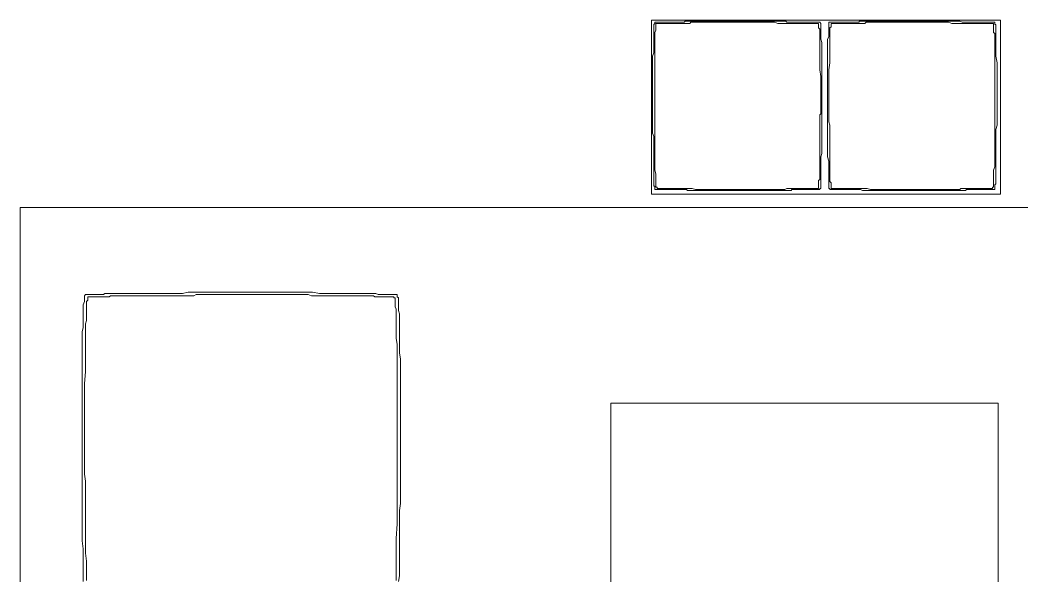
# Model space of a CAD drawing. Extents: x 185064 to 343242, y -369192 to -264966.
# Drawn here: x 263208 to 266289, y -292202 to -290493 of the extents above; entities that cross this region are included whole.
import ezdxf

# ---------------------------------------------------------------- set-up
doc = ezdxf.new("R2010")
doc.units = 0

# ---------------------------------------------------------------- blocks, each defined once
blk = doc.blocks.new('awertawer')
at = {"color": 1, "lineweight": 0}
for points in [[(251870.7, -310180.2), (252846.5, -310180.2), (252846.5, -310666.5), (251870.7, -310666.5)], [(252110.7, -310183.4), (252107.5, -310183.4), (252104.4, -310183.4), (252101.2, -310183.4), (252098, -310183.4), (252094.9, -310183.4), (252091.7, -310183.4), (252088.6, -310183.4), (252085.4, -310183.4), (252082.3, -310183.4), (252079.1, -310183.4), (252075.9, -310183.4), (252072.8, -310183.4), (252069.6, -310183.4), (252066.5, -310183.4), (252063.3, -310183.4), (252060.1, -310183.4), (252057, -310183.4), (252053.8, -310183.4), (252050.7, -310183.4), (252047.5, -310183.4), (252044.4, -310183.4), (252041.2, -310183.4), (252038, -310183.4), (252034.9, -310183.4), (252031.7, -310183.4), (252028.6, -310183.4), (252025.4, -310183.4), (252019.1, -310183.4), (252015.9, -310183.4), (252009.6, -310183.4), (252003.3, -310183.4), (251993.8, -310183.4), (251990.7, -310183.4), (251984.4, -310183.4), (251981.2, -310183.4), (251974.9, -310183.4), (251968.6, -310183.4), (251965.4, -310183.4), (251962.3, -310186.5), (251959.1, -310186.5), (251955.9, -310186.5), (251952.8, -310186.5), (251949.6, -310186.5), (251946.5, -310186.5), (251943.3, -310186.5), (251940.1, -310186.5), (251937, -310186.5), (251933.8, -310186.5), (251930.7, -310186.5), (251927.5, -310186.5), (251924.4, -310186.5), (251921.2, -310186.5), (251918, -310186.5), (251914.9, -310186.5), (251911.7, -310186.5), (251908.6, -310186.5), (251905.4, -310186.5), (251902.3, -310186.5), (251899.1, -310186.5), (251895.9, -310186.5), (251892.8, -310186.5), (251889.6, -310186.5), (251886.5, -310186.5), (251883.3, -310186.5), (251880.1, -310186.5), (251880.1, -310189.7), (251877, -310192.9), (251877, -310199.2), (251877, -310202.3), (251877, -310205.5), (251877, -310211.8), (251877, -310215), (251877, -310221.3), (251877, -310227.6), (251877, -310233.9), (251877, -310243.4), (251877, -310249.7), (251877, -310256), (251877, -310265.5), (251877, -310271.8), (251873.8, -310281.3), (251873.8, -310300.2), (251873.8, -310316), (251873.8, -310335), (251873.8, -310372.9), (251873.8, -310391.8), (251873.8, -310398.1), (251873.8, -310407.6), (251873.8, -310410.8), (251873.8, -310413.9), (251873.8, -310417.1), (251873.8, -310420.2), (251873.8, -310423.4), (251873.8, -310426.5), (251873.8, -310429.7), (251873.8, -310436), (251873.8, -310439.2), (251873.8, -310442.3), (251873.8, -310445.5), (251873.8, -310455), (251873.8, -310464.4), (251873.8, -310473.9), (251873.8, -310486.5), (251873.8, -310496), (251877, -310505.5), (251877, -310530.8), (251877, -310552.9), (251877, -310562.3), (251877, -310575), (251877, -310584.4), (251877, -310593.9), (251877, -310603.4), (251877, -310612.9), (251877, -310616), (251877, -310622.3), (251877, -310625.5), (251877, -310628.7), (251877, -310631.8), (251877, -310635), (251877, -310638.1), (251877, -310641.3), (251877, -310644.4), (251880.1, -310644.4), (251880.1, -310647.6), (251880.1, -310650.8), (251880.1, -310653.9), (251883.3, -310653.9), (251886.5, -310653.9), (251889.6, -310653.9), (251892.8, -310653.9), (251895.9, -310653.9), (251899.1, -310653.9), (251902.3, -310653.9), (251905.4, -310653.9), (251908.6, -310653.9), (251911.7, -310653.9), (251914.9, -310653.9), (251918, -310653.9), (251921.2, -310653.9), (251924.4, -310653.9), (251927.5, -310653.9), (251930.7, -310653.9), (251933.8, -310653.9), (251937, -310653.9), (251940.1, -310653.9), (251943.3, -310653.9), (251946.5, -310653.9), (251949.6, -310653.9), (251952.8, -310653.9), (251955.9, -310653.9), (251959.1, -310653.9), (251962.3, -310653.9), (251968.6, -310653.9), (251971.7, -310657.1), (251978, -310657.1), (251981.2, -310657.1), (251990.7, -310657.1), (252000.1, -310657.1), (252006.5, -310657.1), (252009.6, -310657.1), (252015.9, -310657.1), (252022.3, -310657.1), (252025.4, -310657.1), (252028.6, -310657.1), (252031.7, -310657.1), (252034.9, -310657.1), (252038, -310657.1), (252041.2, -310657.1), (252044.4, -310657.1), (252047.5, -310657.1), (252050.7, -310657.1), (252053.8, -310657.1), (252057, -310657.1), (252060.1, -310657.1), (252063.3, -310657.1), (252066.5, -310657.1), (252069.6, -310657.1), (252072.8, -310657.1), (252075.9, -310657.1), (252079.1, -310657.1), (252082.3, -310657.1), (252085.4, -310657.1), (252088.6, -310657.1), (252091.7, -310657.1), (252094.9, -310657.1), (252098, -310657.1), (252101.2, -310657.1), (252104.4, -310657.1), (252107.5, -310657.1), (252110.7, -310657.1), (252113.8, -310657.1), (252117, -310657.1), (252120.1, -310657.1), (252123.3, -310657.1), (252126.5, -310657.1), (252129.6, -310657.1), (252132.8, -310657.1), (252135.9, -310657.1), (252139.1, -310657.1), (252142.3, -310657.1), (252145.4, -310657.1), (252148.6, -310657.1), (252151.7, -310657.1), (252154.9, -310657.1), (252158, -310657.1), (252161.2, -310657.1), (252164.4, -310657.1), (252167.5, -310657.1), (252170.7, -310657.1), (252173.8, -310657.1), (252177, -310657.1), (252180.1, -310657.1), (252183.3, -310657.1), (252186.5, -310657.1), (252192.8, -310657.1), (252195.9, -310657.1), (252202.3, -310657.1), (252205.4, -310657.1), (252211.7, -310657.1), (252221.2, -310657.1), (252227.5, -310657.1), (252230.7, -310657.1), (252237, -310657.1), (252243.3, -310657.1), (252246.5, -310657.1), (252252.8, -310657.1), (252255.9, -310657.1), (252259.1, -310657.1), (252262.3, -310657.1), (252262.3, -310653.9), (252265.4, -310653.9), (252268.6, -310653.9), (252271.7, -310653.9), (252274.9, -310653.9), (252278, -310653.9), (252281.2, -310653.9), (252284.4, -310653.9), (252287.5, -310653.9), (252290.7, -310653.9), (252293.8, -310653.9), (252297, -310653.9), (252300.1, -310653.9), (252303.3, -310653.9), (252306.5, -310653.9), (252309.6, -310653.9), (252312.8, -310653.9), (252315.9, -310653.9), (252319.1, -310653.9), (252322.3, -310653.9), (252325.4, -310653.9), (252328.6, -310653.9), (252331.7, -310653.9), (252334.9, -310653.9), (252338, -310653.9), (252341.2, -310653.9), (252341.2, -310650.8), (252344.4, -310650.8), (252344.4, -310647.6), (252344.4, -310644.4), (252344.4, -310641.3), (252344.4, -310638.1), (252344.4, -310635), (252344.4, -310631.8), (252344.4, -310628.7), (252344.4, -310625.5), (252344.4, -310622.3), (252344.4, -310616), (252344.4, -310612.9), (252344.4, -310603.4), (252344.4, -310593.9), (252344.4, -310584.4), (252344.4, -310575), (252344.4, -310562.3), (252347.5, -310552.9), (252347.5, -310530.8), (252347.5, -310505.5), (252347.5, -310496), (252347.5, -310486.5), (252347.5, -310473.9), (252347.5, -310464.4), (252347.5, -310455), (252347.5, -310445.5), (252347.5, -310442.3), (252347.5, -310439.2), (252347.5, -310436), (252347.5, -310429.7), (252347.5, -310426.5), (252347.5, -310423.4), (252347.5, -310420.2), (252347.5, -310417.1), (252347.5, -310413.9), (252347.5, -310410.8), (252347.5, -310407.6), (252347.5, -310398.1), (252347.5, -310391.8), (252347.5, -310372.9), (252347.5, -310335), (252347.5, -310316), (252347.5, -310300.2), (252347.5, -310281.3), (252347.5, -310271.8), (252347.5, -310265.5), (252347.5, -310256), (252347.5, -310249.7), (252347.5, -310243.4), (252344.4, -310233.9), (252344.4, -310227.6), (252344.4, -310221.3), (252344.4, -310215), (252344.4, -310211.8), (252344.4, -310205.5), (252344.4, -310202.3), (252344.4, -310199.2), (252344.4, -310192.9), (252344.4, -310189.7), (252341.2, -310186.5), (252338, -310186.5), (252334.9, -310186.5), (252331.7, -310186.5), (252328.6, -310186.5), (252325.4, -310186.5), (252322.3, -310186.5), (252319.1, -310186.5), (252315.9, -310186.5), (252312.8, -310186.5), (252309.6, -310186.5), (252306.5, -310186.5), (252303.3, -310186.5), (252300.1, -310186.5), (252297, -310186.5), (252293.8, -310186.5), (252290.7, -310186.5), (252287.5, -310186.5), (252284.4, -310186.5), (252281.2, -310186.5), (252278, -310186.5), (252274.9, -310186.5), (252271.7, -310186.5), (252268.6, -310186.5), (252265.4, -310186.5), (252262.3, -310186.5), (252259.1, -310186.5), (252255.9, -310186.5), (252252.8, -310186.5), (252249.6, -310186.5), (252246.5, -310183.4), (252240.1, -310183.4), (252237, -310183.4), (252230.7, -310183.4), (252227.5, -310183.4), (252221.2, -310183.4), (252218, -310183.4), (252208.6, -310183.4), (252199.1, -310183.4), (252189.6, -310183.4), (252183.3, -310183.4), (252180.1, -310183.4), (252173.8, -310183.4), (252170.7, -310183.4), (252164.4, -310183.4), (252161.2, -310183.4), (252158, -310183.4), (252154.9, -310183.4), (252151.7, -310183.4), (252148.6, -310183.4), (252145.4, -310183.4), (252142.3, -310183.4), (252139.1, -310183.4), (252135.9, -310183.4), (252132.8, -310183.4), (252129.6, -310183.4), (252126.5, -310183.4), (252123.3, -310183.4), (252120.1, -310183.4), (252117, -310183.4), (252113.8, -310183.4)], [(252110.7, -310186.5), (252107.5, -310186.5), (252104.4, -310186.5), (252101.2, -310186.5), (252098, -310186.5), (252094.9, -310186.5), (252091.7, -310186.5), (252088.6, -310186.5), (252085.4, -310186.5), (252082.3, -310186.5), (252079.1, -310186.5), (252075.9, -310186.5), (252072.8, -310186.5), (252069.6, -310186.5), (252066.5, -310186.5), (252063.3, -310186.5), (252060.1, -310186.5), (252057, -310186.5), (252053.8, -310186.5), (252050.7, -310186.5), (252047.5, -310186.5), (252044.4, -310186.5), (252041.2, -310186.5), (252038, -310186.5), (252034.9, -310186.5), (252031.7, -310186.5), (252028.6, -310186.5), (252025.4, -310186.5), (252022.3, -310186.5), (252015.9, -310186.5), (252012.8, -310186.5), (252006.5, -310186.5), (251997, -310186.5), (251987.5, -310186.5), (251981.2, -310186.5), (251978, -310189.7), (251971.7, -310189.7), (251968.6, -310189.7), (251965.4, -310189.7), (251962.3, -310189.7), (251959.1, -310189.7), (251955.9, -310189.7), (251952.8, -310189.7), (251949.6, -310189.7), (251946.5, -310189.7), (251943.3, -310189.7), (251940.1, -310189.7), (251937, -310189.7), (251933.8, -310189.7), (251930.7, -310189.7), (251927.5, -310189.7), (251924.4, -310189.7), (251921.2, -310189.7), (251918, -310189.7), (251914.9, -310189.7), (251911.7, -310189.7), (251908.6, -310189.7), (251905.4, -310189.7), (251902.3, -310189.7), (251899.1, -310189.7), (251895.9, -310189.7), (251892.8, -310189.7), (251889.6, -310189.7), (251886.5, -310189.7), (251883.3, -310189.7), (251883.3, -310192.9), (251883.3, -310196), (251883.3, -310199.2), (251883.3, -310202.3), (251883.3, -310205.5), (251883.3, -310208.7), (251880.1, -310215), (251880.1, -310218.1), (251880.1, -310224.4), (251880.1, -310230.8), (251880.1, -310237.1), (251880.1, -310243.4), (251880.1, -310252.9), (251880.1, -310259.2), (251880.1, -310268.7), (251880.1, -310275), (251880.1, -310284.4), (251880.1, -310300.2), (251880.1, -310319.2), (251880.1, -310338.1), (251880.1, -310372.9), (251880.1, -310391.8), (251880.1, -310401.3), (251880.1, -310407.6), (251880.1, -310410.8), (251880.1, -310413.9), (251880.1, -310417.1), (251880.1, -310420.2), (251880.1, -310423.4), (251880.1, -310426.5), (251880.1, -310429.7), (251880.1, -310432.9), (251880.1, -310436), (251880.1, -310442.3), (251880.1, -310445.5), (251880.1, -310455), (251880.1, -310464.4), (251880.1, -310473.9), (251880.1, -310483.4), (251880.1, -310492.9), (251880.1, -310505.5), (251880.1, -310527.6), (251880.1, -310549.7), (251880.1, -310559.2), (251880.1, -310571.8), (251880.1, -310581.3), (251880.1, -310590.8), (251880.1, -310600.2), (251883.3, -310609.7), (251883.3, -310612.9), (251883.3, -310619.2), (251883.3, -310622.3), (251883.3, -310625.5), (251883.3, -310628.7), (251883.3, -310631.8), (251883.3, -310635), (251883.3, -310638.1), (251883.3, -310641.3), (251883.3, -310644.4), (251883.3, -310647.6), (251886.5, -310647.6), (251886.5, -310650.8), (251889.6, -310650.8), (251892.8, -310650.8), (251895.9, -310650.8), (251899.1, -310650.8), (251902.3, -310650.8), (251905.4, -310650.8), (251908.6, -310650.8), (251911.7, -310650.8), (251914.9, -310650.8), (251918, -310650.8), (251921.2, -310650.8), (251924.4, -310650.8), (251927.5, -310650.8), (251930.7, -310650.8), (251933.8, -310650.8), (251937, -310650.8), (251940.1, -310650.8), (251943.3, -310650.8), (251946.5, -310650.8), (251949.6, -310650.8), (251952.8, -310650.8), (251955.9, -310650.8), (251959.1, -310650.8), (251962.3, -310650.8), (251965.4, -310650.8), (251968.6, -310650.8), (251974.9, -310650.8), (251978, -310650.8), (251984.4, -310650.8), (251993.8, -310653.9), (252003.3, -310653.9), (252006.5, -310653.9), (252012.8, -310653.9), (252015.9, -310653.9), (252022.3, -310653.9), (252025.4, -310653.9), (252028.6, -310653.9), (252031.7, -310653.9), (252034.9, -310653.9), (252038, -310653.9), (252041.2, -310653.9), (252044.4, -310653.9), (252047.5, -310653.9), (252050.7, -310653.9), (252053.8, -310653.9), (252057, -310653.9), (252060.1, -310653.9), (252063.3, -310653.9), (252066.5, -310653.9), (252069.6, -310653.9), (252072.8, -310653.9), (252075.9, -310653.9), (252079.1, -310653.9), (252082.3, -310653.9), (252085.4, -310653.9), (252088.6, -310653.9), (252091.7, -310653.9), (252094.9, -310653.9), (252098, -310653.9), (252101.2, -310653.9), (252104.4, -310653.9), (252107.5, -310653.9), (252110.7, -310653.9), (252113.8, -310653.9), (252117, -310653.9), (252120.1, -310653.9), (252123.3, -310653.9), (252126.5, -310653.9), (252129.6, -310653.9), (252132.8, -310653.9), (252135.9, -310653.9), (252139.1, -310653.9), (252142.3, -310653.9), (252145.4, -310653.9), (252148.6, -310653.9), (252151.7, -310653.9), (252154.9, -310653.9), (252158, -310653.9), (252161.2, -310653.9), (252164.4, -310653.9), (252167.5, -310653.9), (252170.7, -310653.9), (252173.8, -310653.9), (252177, -310653.9), (252180.1, -310653.9), (252183.3, -310653.9), (252189.6, -310653.9), (252192.8, -310653.9), (252199.1, -310653.9), (252205.4, -310653.9), (252208.6, -310653.9), (252218, -310653.9), (252224.4, -310653.9), (252227.5, -310653.9), (252233.8, -310653.9), (252237, -310653.9), (252243.3, -310653.9), (252249.6, -310650.8), (252252.8, -310650.8), (252255.9, -310650.8), (252259.1, -310650.8), (252262.3, -310650.8), (252265.4, -310650.8), (252268.6, -310650.8), (252271.7, -310650.8), (252274.9, -310650.8), (252278, -310650.8), (252281.2, -310650.8), (252284.4, -310650.8), (252287.5, -310650.8), (252290.7, -310650.8), (252293.8, -310650.8), (252297, -310650.8), (252300.1, -310650.8), (252303.3, -310650.8), (252306.5, -310650.8), (252309.6, -310650.8), (252312.8, -310650.8), (252315.9, -310650.8), (252319.1, -310650.8), (252322.3, -310650.8), (252325.4, -310650.8), (252328.6, -310650.8), (252331.7, -310650.8), (252334.9, -310650.8), (252338, -310650.8), (252338, -310647.6), (252338, -310644.4), (252338, -310641.3), (252338, -310638.1), (252338, -310635), (252338, -310631.8), (252338, -310628.7), (252341.2, -310625.5), (252341.2, -310622.3), (252341.2, -310619.2), (252341.2, -310612.9), (252341.2, -310609.7), (252341.2, -310600.2), (252341.2, -310590.8), (252341.2, -310581.3), (252341.2, -310571.8), (252341.2, -310559.2), (252341.2, -310549.7), (252341.2, -310527.6), (252341.2, -310505.5), (252341.2, -310492.9), (252341.2, -310483.4), (252341.2, -310473.9), (252341.2, -310464.4), (252341.2, -310455), (252341.2, -310445.5), (252344.4, -310442.3), (252344.4, -310436), (252344.4, -310432.9), (252344.4, -310429.7), (252344.4, -310426.5), (252344.4, -310423.4), (252344.4, -310420.2), (252344.4, -310417.1), (252344.4, -310413.9), (252344.4, -310410.8), (252344.4, -310407.6), (252344.4, -310401.3), (252344.4, -310391.8), (252344.4, -310372.9), (252344.4, -310338.1), (252341.2, -310319.2), (252341.2, -310300.2), (252341.2, -310284.4), (252341.2, -310275), (252341.2, -310268.7), (252341.2, -310259.2), (252341.2, -310252.9), (252341.2, -310243.4), (252341.2, -310237.1), (252341.2, -310230.8), (252341.2, -310224.4), (252341.2, -310218.1), (252341.2, -310215), (252341.2, -310208.7), (252341.2, -310205.5), (252338, -310202.3), (252338, -310199.2), (252338, -310196), (252338, -310192.9), (252338, -310189.7), (252334.9, -310189.7), (252331.7, -310189.7), (252328.6, -310189.7), (252325.4, -310189.7), (252322.3, -310189.7), (252319.1, -310189.7), (252315.9, -310189.7), (252312.8, -310189.7), (252309.6, -310189.7), (252306.5, -310189.7), (252303.3, -310189.7), (252300.1, -310189.7), (252297, -310189.7), (252293.8, -310189.7), (252290.7, -310189.7), (252287.5, -310189.7), (252284.4, -310189.7), (252281.2, -310189.7), (252278, -310189.7), (252274.9, -310189.7), (252271.7, -310189.7), (252268.6, -310189.7), (252265.4, -310189.7), (252262.3, -310189.7), (252259.1, -310189.7), (252255.9, -310189.7), (252252.8, -310189.7), (252246.5, -310189.7), (252243.3, -310189.7), (252237, -310189.7), (252233.8, -310189.7), (252227.5, -310189.7), (252224.4, -310189.7), (252214.9, -310186.5), (252205.4, -310186.5), (252199.1, -310186.5), (252195.9, -310186.5), (252189.6, -310186.5), (252186.5, -310186.5), (252180.1, -310186.5), (252177, -310186.5), (252173.8, -310186.5), (252170.7, -310186.5), (252167.5, -310186.5), (252164.4, -310186.5), (252161.2, -310186.5), (252158, -310186.5), (252154.9, -310186.5), (252151.7, -310186.5), (252148.6, -310186.5), (252145.4, -310186.5), (252142.3, -310186.5), (252139.1, -310186.5), (252135.9, -310186.5), (252132.8, -310186.5), (252129.6, -310186.5), (252126.5, -310186.5), (252123.3, -310186.5), (252120.1, -310186.5), (252117, -310186.5), (252113.8, -310186.5)], [(252600.1, -310183.4), (252597, -310183.4), (252593.8, -310183.4), (252590.7, -310183.4), (252587.5, -310183.4), (252584.4, -310183.4), (252581.2, -310183.4), (252578, -310183.4), (252574.9, -310183.4), (252571.7, -310183.4), (252568.6, -310183.4), (252565.4, -310183.4), (252562.3, -310183.4), (252559.1, -310183.4), (252555.9, -310183.4), (252552.8, -310183.4), (252549.6, -310183.4), (252546.5, -310183.4), (252543.3, -310183.4), (252540.1, -310183.4), (252537, -310183.4), (252533.8, -310183.4), (252530.7, -310183.4), (252527.5, -310183.4), (252524.4, -310183.4), (252521.2, -310183.4), (252518, -310183.4), (252514.9, -310183.4), (252508.6, -310183.4), (252502.3, -310183.4), (252499.1, -310183.4), (252492.8, -310183.4), (252483.3, -310183.4), (252477, -310183.4), (252473.8, -310183.4), (252467.5, -310183.4), (252464.4, -310183.4), (252458, -310183.4), (252454.9, -310183.4), (252451.7, -310183.4), (252451.7, -310186.5), (252448.6, -310186.5), (252445.4, -310186.5), (252442.3, -310186.5), (252439.1, -310186.5), (252435.9, -310186.5), (252432.8, -310186.5), (252429.6, -310186.5), (252426.5, -310186.5), (252423.3, -310186.5), (252420.1, -310186.5), (252417, -310186.5), (252413.8, -310186.5), (252410.7, -310186.5), (252407.5, -310186.5), (252404.4, -310186.5), (252401.2, -310186.5), (252398, -310186.5), (252394.9, -310186.5), (252391.7, -310186.5), (252388.6, -310186.5), (252385.4, -310186.5), (252382.3, -310186.5), (252379.1, -310186.5), (252375.9, -310186.5), (252372.8, -310186.5), (252369.6, -310186.5), (252366.5, -310186.5), (252366.5, -310189.7), (252366.5, -310192.9), (252366.5, -310199.2), (252366.5, -310202.3), (252366.5, -310205.5), (252366.5, -310211.8), (252366.5, -310215), (252366.5, -310221.3), (252366.5, -310227.6), (252363.3, -310233.9), (252363.3, -310243.4), (252363.3, -310249.7), (252363.3, -310256), (252363.3, -310265.5), (252363.3, -310271.8), (252363.3, -310281.3), (252363.3, -310300.2), (252363.3, -310316), (252363.3, -310335), (252363.3, -310372.9), (252363.3, -310391.8), (252363.3, -310398.1), (252363.3, -310407.6), (252363.3, -310410.8), (252363.3, -310413.9), (252363.3, -310417.1), (252363.3, -310420.2), (252363.3, -310423.4), (252363.3, -310426.5), (252363.3, -310429.7), (252363.3, -310436), (252363.3, -310439.2), (252363.3, -310442.3), (252363.3, -310445.5), (252363.3, -310455), (252363.3, -310464.4), (252363.3, -310473.9), (252363.3, -310486.5), (252363.3, -310496), (252363.3, -310505.5), (252363.3, -310530.8), (252363.3, -310552.9), (252363.3, -310562.3), (252366.5, -310575), (252366.5, -310584.4), (252366.5, -310593.9), (252366.5, -310603.4), (252366.5, -310612.9), (252366.5, -310616), (252366.5, -310622.3), (252366.5, -310625.5), (252366.5, -310628.7), (252366.5, -310631.8), (252366.5, -310635), (252366.5, -310638.1), (252366.5, -310641.3), (252366.5, -310644.4), (252366.5, -310647.6), (252366.5, -310650.8), (252369.6, -310650.8), (252369.6, -310653.9), (252372.8, -310653.9), (252375.9, -310653.9), (252379.1, -310653.9), (252382.3, -310653.9), (252385.4, -310653.9), (252388.6, -310653.9), (252391.7, -310653.9), (252394.9, -310653.9), (252398, -310653.9), (252401.2, -310653.9), (252404.4, -310653.9), (252407.5, -310653.9), (252410.7, -310653.9), (252413.8, -310653.9), (252417, -310653.9), (252420.1, -310653.9), (252423.3, -310653.9), (252426.5, -310653.9), (252429.6, -310653.9), (252432.8, -310653.9), (252435.9, -310653.9), (252439.1, -310653.9), (252442.3, -310653.9), (252445.4, -310653.9), (252448.6, -310653.9), (252451.7, -310653.9), (252454.9, -310653.9), (252461.2, -310657.1), (252464.4, -310657.1), (252470.7, -310657.1), (252480.1, -310657.1), (252489.6, -310657.1), (252495.9, -310657.1), (252499.1, -310657.1), (252505.4, -310657.1), (252508.6, -310657.1), (252514.9, -310657.1), (252518, -310657.1), (252521.2, -310657.1), (252524.4, -310657.1), (252527.5, -310657.1), (252530.7, -310657.1), (252533.8, -310657.1), (252537, -310657.1), (252540.1, -310657.1), (252543.3, -310657.1), (252546.5, -310657.1), (252549.6, -310657.1), (252552.8, -310657.1), (252555.9, -310657.1), (252559.1, -310657.1), (252562.3, -310657.1), (252565.4, -310657.1), (252568.6, -310657.1), (252571.7, -310657.1), (252574.9, -310657.1), (252578, -310657.1), (252581.2, -310657.1), (252584.4, -310657.1), (252587.5, -310657.1), (252590.7, -310657.1), (252593.8, -310657.1), (252597, -310657.1), (252600.1, -310657.1), (252603.3, -310657.1), (252606.5, -310657.1), (252609.6, -310657.1), (252612.8, -310657.1), (252615.9, -310657.1), (252619.1, -310657.1), (252622.3, -310657.1), (252625.4, -310657.1), (252628.6, -310657.1), (252631.7, -310657.1), (252634.9, -310657.1), (252638, -310657.1), (252641.2, -310657.1), (252644.4, -310657.1), (252647.5, -310657.1), (252650.7, -310657.1), (252653.8, -310657.1), (252657, -310657.1), (252660.1, -310657.1), (252663.3, -310657.1), (252666.5, -310657.1), (252669.6, -310657.1), (252675.9, -310657.1), (252679.1, -310657.1), (252685.4, -310657.1), (252691.7, -310657.1), (252694.9, -310657.1), (252701.2, -310657.1), (252710.7, -310657.1), (252717, -310657.1), (252720.1, -310657.1), (252726.5, -310657.1), (252729.6, -310657.1), (252735.9, -310657.1), (252739.1, -310657.1), (252742.3, -310657.1), (252745.4, -310657.1), (252748.6, -310657.1), (252751.7, -310653.9), (252754.9, -310653.9), (252758, -310653.9), (252761.2, -310653.9), (252764.4, -310653.9), (252767.5, -310653.9), (252770.7, -310653.9), (252773.8, -310653.9), (252777, -310653.9), (252780.1, -310653.9), (252783.3, -310653.9), (252786.5, -310653.9), (252789.6, -310653.9), (252792.8, -310653.9), (252795.9, -310653.9), (252799.1, -310653.9), (252802.3, -310653.9), (252805.4, -310653.9), (252808.6, -310653.9), (252811.7, -310653.9), (252814.9, -310653.9), (252818, -310653.9), (252821.2, -310653.9), (252824.4, -310653.9), (252827.5, -310653.9), (252830.7, -310653.9), (252830.7, -310650.8), (252830.7, -310647.6), (252830.7, -310644.4), (252830.7, -310641.3), (252833.8, -310638.1), (252833.8, -310635), (252833.8, -310631.8), (252833.8, -310628.7), (252833.8, -310625.5), (252833.8, -310622.3), (252833.8, -310616), (252833.8, -310612.9), (252833.8, -310603.4), (252833.8, -310593.9), (252833.8, -310584.4), (252833.8, -310575), (252833.8, -310562.3), (252833.8, -310552.9), (252833.8, -310530.8), (252833.8, -310505.5), (252833.8, -310496), (252833.8, -310486.5), (252837, -310473.9), (252837, -310464.4), (252837, -310455), (252837, -310445.5), (252837, -310442.3), (252837, -310439.2), (252837, -310436), (252837, -310429.7), (252837, -310426.5), (252837, -310423.4), (252837, -310420.2), (252837, -310417.1), (252837, -310413.9), (252837, -310410.8), (252837, -310407.6), (252837, -310398.1), (252837, -310391.8), (252837, -310372.9), (252837, -310335), (252837, -310316), (252837, -310300.2), (252833.8, -310281.3), (252833.8, -310271.8), (252833.8, -310265.5), (252833.8, -310256), (252833.8, -310249.7), (252833.8, -310243.4), (252833.8, -310233.9), (252833.8, -310227.6), (252833.8, -310221.3), (252833.8, -310215), (252833.8, -310211.8), (252833.8, -310205.5), (252833.8, -310202.3), (252833.8, -310199.2), (252833.8, -310192.9), (252830.7, -310192.9), (252830.7, -310189.7), (252830.7, -310186.5), (252827.5, -310186.5), (252824.4, -310186.5), (252821.2, -310186.5), (252818, -310186.5), (252814.9, -310186.5), (252811.7, -310186.5), (252808.6, -310186.5), (252805.4, -310186.5), (252802.3, -310186.5), (252799.1, -310186.5), (252795.9, -310186.5), (252792.8, -310186.5), (252789.6, -310186.5), (252786.5, -310186.5), (252783.3, -310186.5), (252780.1, -310186.5), (252777, -310186.5), (252773.8, -310186.5), (252770.7, -310186.5), (252767.5, -310186.5), (252764.4, -310186.5), (252761.2, -310186.5), (252758, -310186.5), (252754.9, -310186.5), (252751.7, -310186.5), (252748.6, -310186.5), (252745.4, -310186.5), (252742.3, -310186.5), (252739.1, -310186.5), (252732.8, -310183.4), (252729.6, -310183.4), (252726.5, -310183.4), (252720.1, -310183.4), (252717, -310183.4), (252710.7, -310183.4), (252707.5, -310183.4), (252698, -310183.4), (252685.4, -310183.4), (252675.9, -310183.4), (252672.8, -310183.4), (252666.5, -310183.4), (252663.3, -310183.4), (252657, -310183.4), (252653.8, -310183.4), (252650.7, -310183.4), (252647.5, -310183.4), (252644.4, -310183.4), (252641.2, -310183.4), (252638, -310183.4), (252634.9, -310183.4), (252631.7, -310183.4), (252628.6, -310183.4), (252625.4, -310183.4), (252622.3, -310183.4), (252619.1, -310183.4), (252615.9, -310183.4), (252612.8, -310183.4), (252609.6, -310183.4), (252606.5, -310183.4), (252603.3, -310183.4)], [(252600.1, -310186.5), (252597, -310186.5), (252593.8, -310186.5), (252590.7, -310186.5), (252587.5, -310186.5), (252584.4, -310186.5), (252581.2, -310186.5), (252578, -310186.5), (252574.9, -310186.5), (252571.7, -310186.5), (252568.6, -310186.5), (252565.4, -310186.5), (252562.3, -310186.5), (252559.1, -310186.5), (252555.9, -310186.5), (252552.8, -310186.5), (252549.6, -310186.5), (252546.5, -310186.5), (252543.3, -310186.5), (252540.1, -310186.5), (252537, -310186.5), (252533.8, -310186.5), (252530.7, -310186.5), (252527.5, -310186.5), (252524.4, -310186.5), (252521.2, -310186.5), (252518, -310186.5), (252514.9, -310186.5), (252511.7, -310186.5), (252505.4, -310186.5), (252499.1, -310186.5), (252495.9, -310186.5), (252486.5, -310186.5), (252477, -310186.5), (252470.7, -310186.5), (252467.5, -310189.7), (252461.2, -310189.7), (252454.9, -310189.7), (252451.7, -310189.7), (252448.6, -310189.7), (252445.4, -310189.7), (252442.3, -310189.7), (252439.1, -310189.7), (252435.9, -310189.7), (252432.8, -310189.7), (252429.6, -310189.7), (252426.5, -310189.7), (252423.3, -310189.7), (252420.1, -310189.7), (252417, -310189.7), (252413.8, -310189.7), (252410.7, -310189.7), (252407.5, -310189.7), (252404.4, -310189.7), (252401.2, -310189.7), (252398, -310189.7), (252394.9, -310189.7), (252391.7, -310189.7), (252388.6, -310189.7), (252385.4, -310189.7), (252382.3, -310189.7), (252379.1, -310189.7), (252375.9, -310189.7), (252372.8, -310189.7), (252372.8, -310192.9), (252372.8, -310196), (252372.8, -310199.2), (252369.6, -310202.3), (252369.6, -310205.5), (252369.6, -310208.7), (252369.6, -310215), (252369.6, -310218.1), (252369.6, -310224.4), (252369.6, -310230.8), (252369.6, -310237.1), (252369.6, -310243.4), (252369.6, -310252.9), (252369.6, -310259.2), (252369.6, -310268.7), (252369.6, -310275), (252369.6, -310284.4), (252369.6, -310300.2), (252366.5, -310319.2), (252366.5, -310338.1), (252366.5, -310372.9), (252366.5, -310391.8), (252366.5, -310401.3), (252366.5, -310407.6), (252366.5, -310410.8), (252366.5, -310413.9), (252366.5, -310417.1), (252366.5, -310420.2), (252366.5, -310423.4), (252366.5, -310426.5), (252366.5, -310429.7), (252366.5, -310432.9), (252366.5, -310436), (252366.5, -310442.3), (252366.5, -310445.5), (252366.5, -310455), (252366.5, -310464.4), (252369.6, -310473.9), (252369.6, -310483.4), (252369.6, -310492.9), (252369.6, -310505.5), (252369.6, -310527.6), (252369.6, -310549.7), (252369.6, -310559.2), (252369.6, -310571.8), (252369.6, -310581.3), (252369.6, -310590.8), (252369.6, -310600.2), (252369.6, -310609.7), (252369.6, -310612.9), (252369.6, -310619.2), (252369.6, -310622.3), (252369.6, -310625.5), (252369.6, -310628.7), (252369.6, -310631.8), (252372.8, -310635), (252372.8, -310638.1), (252372.8, -310641.3), (252372.8, -310644.4), (252372.8, -310647.6), (252372.8, -310650.8), (252375.9, -310650.8), (252379.1, -310650.8), (252382.3, -310650.8), (252385.4, -310650.8), (252388.6, -310650.8), (252391.7, -310650.8), (252394.9, -310650.8), (252398, -310650.8), (252401.2, -310650.8), (252404.4, -310650.8), (252407.5, -310650.8), (252410.7, -310650.8), (252413.8, -310650.8), (252417, -310650.8), (252420.1, -310650.8), (252423.3, -310650.8), (252426.5, -310650.8), (252429.6, -310650.8), (252432.8, -310650.8), (252435.9, -310650.8), (252439.1, -310650.8), (252442.3, -310650.8), (252445.4, -310650.8), (252448.6, -310650.8), (252451.7, -310650.8), (252454.9, -310650.8), (252458, -310650.8), (252464.4, -310650.8), (252467.5, -310650.8), (252473.8, -310650.8), (252483.3, -310653.9), (252492.8, -310653.9), (252495.9, -310653.9), (252502.3, -310653.9), (252505.4, -310653.9), (252511.7, -310653.9), (252514.9, -310653.9), (252518, -310653.9), (252521.2, -310653.9), (252524.4, -310653.9), (252527.5, -310653.9), (252530.7, -310653.9), (252533.8, -310653.9), (252537, -310653.9), (252540.1, -310653.9), (252543.3, -310653.9), (252546.5, -310653.9), (252549.6, -310653.9), (252552.8, -310653.9), (252555.9, -310653.9), (252559.1, -310653.9), (252562.3, -310653.9), (252565.4, -310653.9), (252568.6, -310653.9), (252571.7, -310653.9), (252574.9, -310653.9), (252578, -310653.9), (252581.2, -310653.9), (252584.4, -310653.9), (252587.5, -310653.9), (252590.7, -310653.9), (252593.8, -310653.9), (252597, -310653.9), (252600.1, -310653.9), (252603.3, -310653.9), (252606.5, -310653.9), (252609.6, -310653.9), (252612.8, -310653.9), (252615.9, -310653.9), (252619.1, -310653.9), (252622.3, -310653.9), (252625.4, -310653.9), (252628.6, -310653.9), (252631.7, -310653.9), (252634.9, -310653.9), (252638, -310653.9), (252641.2, -310653.9), (252644.4, -310653.9), (252647.5, -310653.9), (252650.7, -310653.9), (252653.8, -310653.9), (252657, -310653.9), (252660.1, -310653.9), (252663.3, -310653.9), (252666.5, -310653.9), (252669.6, -310653.9), (252672.8, -310653.9), (252679.1, -310653.9), (252682.3, -310653.9), (252688.6, -310653.9), (252691.7, -310653.9), (252698, -310653.9), (252707.5, -310653.9), (252713.8, -310653.9), (252717, -310653.9), (252723.3, -310653.9), (252726.5, -310653.9), (252732.8, -310653.9), (252735.9, -310650.8), (252739.1, -310650.8), (252742.3, -310650.8), (252745.4, -310650.8), (252748.6, -310650.8), (252751.7, -310650.8), (252754.9, -310650.8), (252758, -310650.8), (252761.2, -310650.8), (252764.4, -310650.8), (252767.5, -310650.8), (252770.7, -310650.8), (252773.8, -310650.8), (252777, -310650.8), (252780.1, -310650.8), (252783.3, -310650.8), (252786.5, -310650.8), (252789.6, -310650.8), (252792.8, -310650.8), (252795.9, -310650.8), (252799.1, -310650.8), (252802.3, -310650.8), (252805.4, -310650.8), (252808.6, -310650.8), (252811.7, -310650.8), (252814.9, -310650.8), (252818, -310650.8), (252821.2, -310650.8), (252824.4, -310650.8), (252824.4, -310647.6), (252827.5, -310647.6), (252827.5, -310644.4), (252827.5, -310641.3), (252827.5, -310638.1), (252827.5, -310635), (252827.5, -310631.8), (252827.5, -310628.7), (252827.5, -310625.5), (252827.5, -310622.3), (252827.5, -310619.2), (252827.5, -310612.9), (252827.5, -310609.7), (252827.5, -310600.2), (252830.7, -310590.8), (252830.7, -310581.3), (252830.7, -310571.8), (252830.7, -310559.2), (252830.7, -310549.7), (252830.7, -310527.6), (252830.7, -310505.5), (252830.7, -310492.9), (252830.7, -310483.4), (252830.7, -310473.9), (252830.7, -310464.4), (252830.7, -310455), (252830.7, -310445.5), (252830.7, -310442.3), (252830.7, -310436), (252830.7, -310432.9), (252830.7, -310429.7), (252830.7, -310426.5), (252830.7, -310423.4), (252830.7, -310420.2), (252830.7, -310417.1), (252830.7, -310413.9), (252830.7, -310410.8), (252830.7, -310407.6), (252830.7, -310401.3), (252830.7, -310391.8), (252830.7, -310372.9), (252830.7, -310338.1), (252830.7, -310319.2), (252830.7, -310300.2), (252830.7, -310284.4), (252830.7, -310275), (252830.7, -310268.7), (252830.7, -310259.2), (252830.7, -310252.9), (252830.7, -310243.4), (252830.7, -310237.1), (252830.7, -310230.8), (252830.7, -310224.4), (252830.7, -310218.1), (252827.5, -310215), (252827.5, -310208.7), (252827.5, -310205.5), (252827.5, -310202.3), (252827.5, -310199.2), (252827.5, -310196), (252827.5, -310192.9), (252827.5, -310189.7), (252824.4, -310189.7), (252821.2, -310189.7), (252818, -310189.7), (252814.9, -310189.7), (252811.7, -310189.7), (252808.6, -310189.7), (252805.4, -310189.7), (252802.3, -310189.7), (252799.1, -310189.7), (252795.9, -310189.7), (252792.8, -310189.7), (252789.6, -310189.7), (252786.5, -310189.7), (252783.3, -310189.7), (252780.1, -310189.7), (252777, -310189.7), (252773.8, -310189.7), (252770.7, -310189.7), (252767.5, -310189.7), (252764.4, -310189.7), (252761.2, -310189.7), (252758, -310189.7), (252754.9, -310189.7), (252751.7, -310189.7), (252748.6, -310189.7), (252745.4, -310189.7), (252742.3, -310189.7), (252739.1, -310189.7), (252735.9, -310189.7), (252729.6, -310189.7), (252726.5, -310189.7), (252720.1, -310189.7), (252717, -310189.7), (252710.7, -310189.7), (252701.2, -310186.5), (252691.7, -310186.5), (252688.6, -310186.5), (252682.3, -310186.5), (252679.1, -310186.5), (252672.8, -310186.5), (252669.6, -310186.5), (252666.5, -310186.5), (252663.3, -310186.5), (252660.1, -310186.5), (252657, -310186.5), (252653.8, -310186.5), (252650.7, -310186.5), (252647.5, -310186.5), (252644.4, -310186.5), (252641.2, -310186.5), (252638, -310186.5), (252634.9, -310186.5), (252631.7, -310186.5), (252628.6, -310186.5), (252625.4, -310186.5), (252622.3, -310186.5), (252619.1, -310186.5), (252615.9, -310186.5), (252612.8, -310186.5), (252609.6, -310186.5), (252606.5, -310186.5), (252603.3, -310186.5)], [(251757, -311250.8), (252840.1, -311250.8), (252840.1, -312318.1), (251757, -312318.1)]]:
    blk.add_lwpolyline(points, close=True, dxfattribs=at)
at = {"color": 8, "lineweight": 0}
blk.add_lwpolyline([(250105.4, -310704.4), (254393.8, -310704.4), (254393.8, -313852.9), (250105.4, -313852.9)], close=True, dxfattribs=at)
at = {"color": 3, "lineweight": 0}
for points in [[(250282.3, -311749.7), (250282.3, -311733.9), (250282.3, -311715), (250282.3, -311696), (250282.3, -311677.1), (250282.3, -311658.1), (250279.1, -311636), (250279.1, -311595), (250279.1, -311550.8), (250279.1, -311531.8), (250279.1, -311509.7), (250279.1, -311490.8), (250279.1, -311471.8), (250279.1, -311452.9), (250279.1, -311437.1), (250279.1, -311430.8), (250279.1, -311421.3), (250279.1, -311415), (250279.1, -311408.7), (250279.1, -311402.3), (250279.1, -311396), (250279.1, -311389.7), (250279.1, -311386.5), (250279.1, -311380.2), (250279.1, -311377.1), (250279.1, -311373.9), (250279.1, -311370.8), (250279.1, -311367.6), (250279.1, -311364.4), (250279.1, -311348.7), (250279.1, -311332.9), (250279.1, -311298.1), (250279.1, -311228.7), (250279.1, -311193.9), (250279.1, -311159.2), (250279.1, -311127.6), (250279.1, -311111.8), (250279.1, -311096), (250279.1, -311080.2), (250279.1, -311064.4), (250279.1, -311051.8), (250282.3, -311039.2), (250282.3, -311026.5), (250282.3, -311013.9), (250282.3, -311001.3), (250282.3, -310991.8), (250282.3, -310982.3), (250282.3, -310976), (250285.4, -310966.5), (250285.4, -310960.2), (250285.4, -310957.1), (250285.4, -310953.9), (250285.4, -310950.8), (250288.6, -310947.6), (250291.7, -310947.6), (250294.9, -310947.6), (250298, -310947.6), (250301.2, -310947.6), (250304.4, -310947.6), (250307.5, -310947.6), (250310.7, -310947.6), (250313.8, -310947.6), (250317, -310947.6), (250320.1, -310947.6), (250323.3, -310947.6), (250326.5, -310947.6), (250329.6, -310947.6), (250332.8, -310947.6), (250335.9, -310947.6), (250339.1, -310947.6), (250342.3, -310944.4), (250345.4, -310944.4), (250348.6, -310944.4), (250351.7, -310944.4), (250354.9, -310944.4), (250358, -310944.4), (250361.2, -310944.4), (250364.4, -310944.4), (250367.5, -310944.4), (250370.7, -310944.4), (250373.8, -310944.4), (250377, -310944.4), (250383.3, -310944.4), (250386.5, -310944.4), (250389.6, -310944.4), (250392.8, -310944.4), (250395.9, -310944.4), (250399.1, -310944.4), (250405.4, -310944.4), (250408.6, -310944.4), (250411.7, -310944.4), (250414.9, -310944.4), (250421.2, -310944.4), (250424.4, -310944.4), (250427.5, -310944.4), (250430.7, -310944.4), (250437, -310944.4), (250440.1, -310944.4), (250443.3, -310944.4), (250449.6, -310944.4), (250452.8, -310944.4), (250455.9, -310944.4), (250462.3, -310944.4), (250468.6, -310944.4), (250478, -310944.4), (250487.5, -310944.4), (250497, -310944.4), (250506.5, -310944.4), (250512.8, -310944.4), (250522.3, -310944.4), (250541.2, -310944.4), (250560.1, -310944.4), (250575.9, -310941.3), (250585.4, -310941.3), (250594.9, -310941.3), (250604.4, -310941.3), (250613.8, -310941.3), (250620.1, -310941.3), (250629.6, -310941.3), (250632.8, -310941.3), (250639.1, -310941.3), (250642.3, -310941.3), (250645.4, -310941.3), (250651.7, -310941.3), (250654.9, -310941.3), (250658, -310941.3), (250664.4, -310941.3), (250667.5, -310941.3), (250670.7, -310941.3), (250677, -310941.3), (250680.1, -310941.3), (250683.3, -310941.3), (250686.5, -310941.3), (250689.6, -310941.3), (250695.9, -310941.3), (250699.1, -310941.3), (250702.3, -310941.3), (250705.4, -310941.3), (250708.6, -310941.3), (250711.7, -310941.3), (250718, -310941.3), (250721.2, -310941.3), (250724.4, -310941.3), (250727.5, -310941.3), (250730.7, -310941.3), (250733.8, -310941.3), (250737, -310941.3), (250740.1, -310941.3), (250743.3, -310941.3), (250746.5, -310941.3), (250749.6, -310941.3), (250752.8, -310941.3), (250755.9, -310941.3), (250759.1, -310941.3), (250762.3, -310941.3), (250765.4, -310941.3), (250768.6, -310941.3), (250771.7, -310941.3), (250774.9, -310941.3), (250778, -310941.3), (250781.2, -310941.3), (250784.4, -310941.3), (250787.5, -310941.3), (250793.8, -310941.3), (250797, -310941.3), (250800.1, -310941.3), (250803.3, -310941.3), (250806.5, -310941.3), (250812.8, -310941.3), (250815.9, -310941.3), (250819.1, -310941.3), (250825.4, -310941.3), (250828.6, -310941.3), (250831.7, -310941.3), (250838, -310941.3), (250841.2, -310941.3), (250844.4, -310941.3), (250850.7, -310941.3), (250853.8, -310941.3), (250860.1, -310941.3), (250863.3, -310941.3), (250866.5, -310941.3), (250872.8, -310941.3), (250875.9, -310941.3), (250882.3, -310941.3), (250885.4, -310941.3), (250894.9, -310941.3), (250904.4, -310941.3), (250913.8, -310941.3), (250923.3, -310941.3), (250942.3, -310944.4), (250951.7, -310944.4), (250961.2, -310944.4), (250970.7, -310944.4), (250980.1, -310944.4), (250989.6, -310944.4), (250995.9, -310944.4), (250999.1, -310944.4), (251005.4, -310944.4), (251008.6, -310944.4), (251011.7, -310944.4), (251018, -310944.4), (251021.2, -310944.4), (251027.5, -310944.4), (251030.7, -310944.4), (251033.8, -310944.4), (251040.1, -310944.4), (251043.3, -310944.4), (251049.6, -310944.4), (251052.8, -310944.4), (251055.9, -310944.4), (251059.1, -310944.4), (251065.4, -310944.4), (251068.6, -310944.4), (251071.7, -310944.4), (251074.9, -310944.4), (251081.2, -310944.4), (251084.4, -310944.4), (251087.5, -310944.4), (251090.7, -310944.4), (251093.8, -310944.4), (251097, -310944.4), (251100.1, -310944.4), (251106.5, -310947.6), (251109.6, -310947.6), (251112.8, -310947.6), (251115.9, -310947.6), (251119.1, -310947.6), (251122.3, -310947.6), (251125.4, -310947.6), (251128.6, -310947.6), (251131.7, -310947.6), (251134.9, -310947.6), (251138, -310947.6), (251141.2, -310947.6), (251144.4, -310947.6), (251147.5, -310947.6), (251150.7, -310947.6), (251153.8, -310947.6), (251157, -310947.6), (251160.1, -310947.6), (251160.1, -310950.8), (251160.1, -310953.9), (251163.3, -310957.1), (251163.3, -310960.2), (251163.3, -310966.5), (251163.3, -310976), (251163.3, -310982.3), (251163.3, -310991.8), (251166.5, -311001.3), (251166.5, -311013.9), (251166.5, -311026.5), (251166.5, -311039.2), (251166.5, -311051.8), (251166.5, -311064.4), (251166.5, -311080.2), (251166.5, -311096), (251166.5, -311111.8), (251169.6, -311127.6), (251169.6, -311159.2), (251169.6, -311193.9), (251169.6, -311228.7), (251169.6, -311298.1), (251169.6, -311332.9), (251169.6, -311348.7), (251169.6, -311364.4), (251169.6, -311367.6), (251169.6, -311370.8), (251169.6, -311373.9), (251169.6, -311377.1), (251169.6, -311380.2), (251169.6, -311386.5), (251169.6, -311389.7), (251169.6, -311396), (251169.6, -311402.3), (251169.6, -311408.7), (251169.6, -311415), (251169.6, -311421.3), (251169.6, -311430.8), (251169.6, -311437.1), (251169.6, -311452.9), (251169.6, -311471.8), (251169.6, -311490.8), (251169.6, -311509.7), (251169.6, -311531.8), (251166.5, -311550.8), (251166.5, -311595), (251166.5, -311636), (251166.5, -311658.1), (251166.5, -311677.1), (251166.5, -311696), (251166.5, -311715), (251166.5, -311733.9), (251163.3, -311749.7)], [(250291.7, -311746.5), (250291.7, -311727.6), (250291.7, -311711.8), (250291.7, -311692.9), (250288.6, -311670.8), (250288.6, -311651.8), (250288.6, -311629.7), (250288.6, -311588.7), (250288.6, -311547.6), (250288.6, -311525.5), (250288.6, -311506.5), (250288.6, -311487.6), (250288.6, -311468.7), (250285.4, -311449.7), (250285.4, -311433.9), (250285.4, -311427.6), (250285.4, -311418.1), (250285.4, -311411.8), (250285.4, -311405.5), (250285.4, -311399.2), (250285.4, -311392.9), (250285.4, -311389.7), (250285.4, -311383.4), (250285.4, -311380.2), (250285.4, -311377.1), (250285.4, -311373.9), (250285.4, -311370.8), (250285.4, -311367.6), (250285.4, -311364.4), (250285.4, -311348.7), (250285.4, -311332.9), (250285.4, -311301.3), (250285.4, -311231.8), (250285.4, -311197.1), (250288.6, -311162.3), (250288.6, -311130.8), (250288.6, -311115), (250288.6, -311099.2), (250288.6, -311086.5), (250288.6, -311070.8), (250288.6, -311058.1), (250288.6, -311042.3), (250288.6, -311029.7), (250291.7, -311020.2), (250291.7, -311007.6), (250291.7, -310998.1), (250291.7, -310988.7), (250291.7, -310982.3), (250291.7, -310972.9), (250291.7, -310966.5), (250294.9, -310963.4), (250294.9, -310960.2), (250294.9, -310957.1), (250294.9, -310953.9), (250298, -310953.9), (250301.2, -310953.9), (250304.4, -310953.9), (250307.5, -310953.9), (250310.7, -310953.9), (250313.8, -310953.9), (250317, -310953.9), (250320.1, -310953.9), (250323.3, -310953.9), (250326.5, -310953.9), (250329.6, -310953.9), (250332.8, -310953.9), (250335.9, -310953.9), (250339.1, -310953.9), (250342.3, -310953.9), (250345.4, -310953.9), (250348.6, -310953.9), (250351.7, -310953.9), (250354.9, -310953.9), (250358, -310950.8), (250361.2, -310950.8), (250364.4, -310950.8), (250367.5, -310950.8), (250370.7, -310950.8), (250373.8, -310950.8), (250377, -310950.8), (250380.1, -310950.8), (250386.5, -310950.8), (250389.6, -310950.8), (250392.8, -310950.8), (250395.9, -310950.8), (250399.1, -310950.8), (250405.4, -310950.8), (250408.6, -310950.8), (250411.7, -310950.8), (250414.9, -310950.8), (250421.2, -310950.8), (250424.4, -310950.8), (250427.5, -310950.8), (250433.8, -310950.8), (250437, -310950.8), (250440.1, -310950.8), (250446.5, -310950.8), (250449.6, -310950.8), (250452.8, -310950.8), (250459.1, -310950.8), (250468.6, -310950.8), (250474.9, -310950.8), (250484.4, -310950.8), (250493.8, -310950.8), (250503.3, -310950.8), (250512.8, -310950.8), (250528.6, -310950.8), (250547.5, -310950.8), (250557, -310950.8), (250566.5, -310950.8), (250575.9, -310950.8), (250582.3, -310950.8), (250591.7, -310950.8), (250598, -310947.6), (250601.2, -310947.6), (250604.4, -310947.6), (250610.7, -310947.6), (250613.8, -310947.6), (250617, -310947.6), (250623.3, -310947.6), (250626.5, -310947.6), (250629.6, -310947.6), (250632.8, -310947.6), (250639.1, -310947.6), (250642.3, -310947.6), (250645.4, -310947.6), (250648.6, -310947.6), (250654.9, -310947.6), (250658, -310947.6), (250661.2, -310947.6), (250664.4, -310947.6), (250667.5, -310947.6), (250670.7, -310947.6), (250677, -310947.6), (250680.1, -310947.6), (250683.3, -310947.6), (250686.5, -310947.6), (250689.6, -310947.6), (250692.8, -310947.6), (250695.9, -310947.6), (250699.1, -310947.6), (250702.3, -310947.6), (250705.4, -310947.6), (250708.6, -310947.6), (250711.7, -310947.6), (250714.9, -310947.6), (250718, -310947.6), (250721.2, -310947.6), (250724.4, -310947.6), (250727.5, -310947.6), (250730.7, -310947.6), (250733.8, -310947.6), (250737, -310947.6), (250740.1, -310947.6), (250743.3, -310947.6), (250746.5, -310947.6), (250749.6, -310947.6), (250752.8, -310947.6), (250755.9, -310947.6), (250759.1, -310947.6), (250762.3, -310947.6), (250765.4, -310947.6), (250768.6, -310947.6), (250771.7, -310947.6), (250774.9, -310947.6), (250778, -310947.6), (250781.2, -310947.6), (250784.4, -310947.6), (250787.5, -310947.6), (250790.7, -310947.6), (250793.8, -310947.6), (250800.1, -310947.6), (250803.3, -310947.6), (250806.5, -310947.6), (250809.6, -310947.6), (250812.8, -310947.6), (250819.1, -310947.6), (250822.3, -310947.6), (250825.4, -310947.6), (250831.7, -310947.6), (250834.9, -310947.6), (250838, -310947.6), (250844.4, -310947.6), (250847.5, -310947.6), (250850.7, -310947.6), (250857, -310947.6), (250860.1, -310947.6), (250863.3, -310947.6), (250869.6, -310947.6), (250872.8, -310947.6), (250879.1, -310947.6), (250882.3, -310947.6), (250891.7, -310947.6), (250901.2, -310947.6), (250910.7, -310947.6), (250920.1, -310950.8), (250939.1, -310950.8), (250958, -310950.8), (250967.5, -310950.8), (250977, -310950.8), (250983.3, -310950.8), (250992.8, -310950.8), (250999.1, -310950.8), (251002.3, -310950.8), (251008.6, -310950.8), (251011.7, -310950.8), (251014.9, -310950.8), (251021.2, -310950.8), (251024.4, -310950.8), (251027.5, -310950.8), (251033.8, -310950.8), (251037, -310950.8), (251040.1, -310950.8), (251046.5, -310950.8), (251049.6, -310950.8), (251052.8, -310950.8), (251059.1, -310950.8), (251062.3, -310950.8), (251065.4, -310950.8), (251068.6, -310950.8), (251071.7, -310950.8), (251078, -310950.8), (251081.2, -310950.8), (251084.4, -310950.8), (251087.5, -310950.8), (251090.7, -310950.8), (251093.8, -310950.8), (251097, -310953.9), (251100.1, -310953.9), (251103.3, -310953.9), (251106.5, -310953.9), (251109.6, -310953.9), (251112.8, -310953.9), (251115.9, -310953.9), (251119.1, -310953.9), (251122.3, -310953.9), (251125.4, -310953.9), (251128.6, -310953.9), (251131.7, -310953.9), (251134.9, -310953.9), (251138, -310953.9), (251141.2, -310953.9), (251144.4, -310953.9), (251147.5, -310953.9), (251150.7, -310953.9), (251150.7, -310957.1), (251153.8, -310957.1), (251153.8, -310960.2), (251153.8, -310963.4), (251153.8, -310966.5), (251153.8, -310972.9), (251153.8, -310982.3), (251157, -310988.7), (251157, -310998.1), (251157, -311007.6), (251157, -311020.2), (251157, -311029.7), (251157, -311042.3), (251157, -311058.1), (251157, -311070.8), (251160.1, -311086.5), (251160.1, -311099.2), (251160.1, -311115), (251160.1, -311130.8), (251160.1, -311162.3), (251160.1, -311197.1), (251160.1, -311231.8), (251160.1, -311301.3), (251160.1, -311332.9), (251160.1, -311348.7), (251160.1, -311364.4), (251160.1, -311367.6), (251160.1, -311370.8), (251160.1, -311373.9), (251160.1, -311377.1), (251160.1, -311380.2), (251160.1, -311383.4), (251160.1, -311389.7), (251160.1, -311392.9), (251160.1, -311399.2), (251160.1, -311405.5), (251160.1, -311411.8), (251160.1, -311418.1), (251160.1, -311427.6), (251160.1, -311433.9), (251160.1, -311449.7), (251160.1, -311468.7), (251160.1, -311487.6), (251160.1, -311506.5), (251160.1, -311525.5), (251160.1, -311547.6), (251160.1, -311588.7), (251157, -311629.7), (251157, -311651.8), (251157, -311670.8), (251157, -311692.9), (251157, -311711.8), (251157, -311727.6), (251157, -311746.5)]]:
    blk.add_lwpolyline(points, dxfattribs=at)

msp = doc.modelspace()

# ---------------------------------------------------------------- block references
at = {"xscale": 1.1, "yscale": 1.1, "zscale": 1.1}
msp.add_blockref('awertawer', (-11908.3, 50705.5), dxfattribs=at)

doc.saveas('drawing.dxf')
